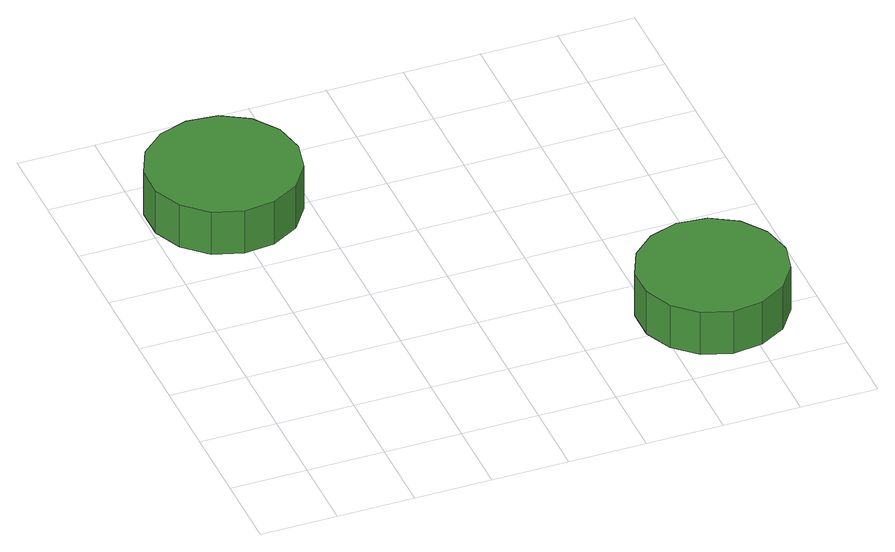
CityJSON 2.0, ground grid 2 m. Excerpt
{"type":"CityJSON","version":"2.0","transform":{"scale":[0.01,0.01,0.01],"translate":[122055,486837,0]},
"CityObjects":{
"tree1":{"type":"SolitaryVegetationObject","attributes":{"function":"something"},"geometry":[{"type":"MultiSurface","lod":"1","boundaries":[[[0,1,2,3,4,5,6,7,8,9,10,11,12,13,14]],[[15,16,17,18,19,20,21,22,23,24,25,26,27,28,29]],[[0,29,28,1]],[[1,28,27,2]],[[2,27,26,3]],[[3,26,25,4]],[[4,25,24,5]],[[5,24,23,6]],[[6,23,22,7]],[[7,22,21,8]],[[8,21,20,9]],[[9,20,19,10]],[[10,19,18,11]],[[11,18,17,12]],[[12,17,16,13]],[[13,16,15,14]],[[14,15,29,0]]]}]},
"tree2":{"type":"SolitaryVegetationObject","attributes":{"function":"something"},"geometry":[{"type":"MultiSurface","lod":"1","boundaries":[[[30,31,32,33,34,35,36,37,38,39,40,41,42,43,44]],[[45,46,47,48,49,50,51,52,53,54,55,56,57,58,59]],[[30,59,58,31]],[[31,58,57,32]],[[32,57,56,33]],[[33,56,55,34]],[[34,55,54,35]],[[35,54,53,36]],[[36,53,52,37]],[[37,52,51,38]],[[38,51,50,39]],[[39,50,49,40]],[[40,49,48,41]],[[41,48,47,42]],[[42,47,46,43]],[[43,46,45,44]],[[44,45,59,30]]]}]}
},
"vertices":[
[394,1059,218],[377,1139,218],[330,1204,218],[259,1245,218],[179,1253,218],[102,1228,218],[41,1174,218],[8,1100,218],[8,1019,218],[41,945,218],[102,890,218],[179,865,218],[259,874,218],[330,914,218],[377,980,218],[377,980,91],[330,914,91],[259,874,91],[179,865,91],[102,890,91],[41,945,91],[8,1019,91],[8,1100,91],[41,1174,91],[102,1228,91],[179,1253,91],[259,1245,91],[330,1204,91],[377,1139,91],[394,1059,91],
[1331,230,234],[1314,307,234],[1268,371,234],[1199,411,234],[1120,419,234],[1045,394,234],[986,341,234],[954,269,234],[954,190,234],[986,118,234],[1045,65,234],[1120,40,234],[1199,49,234],[1268,88,234],[1314,152,234],[1314,152,107],[1268,88,107],[1199,49,107],[1120,40,107],[1045,65,107],[986,118,107],[954,190,107],[954,269,107],[986,341,107],[1045,394,107],[1120,419,107],[1199,411,107],[1268,371,107],[1314,307,107],[1331,230,107]
]}
